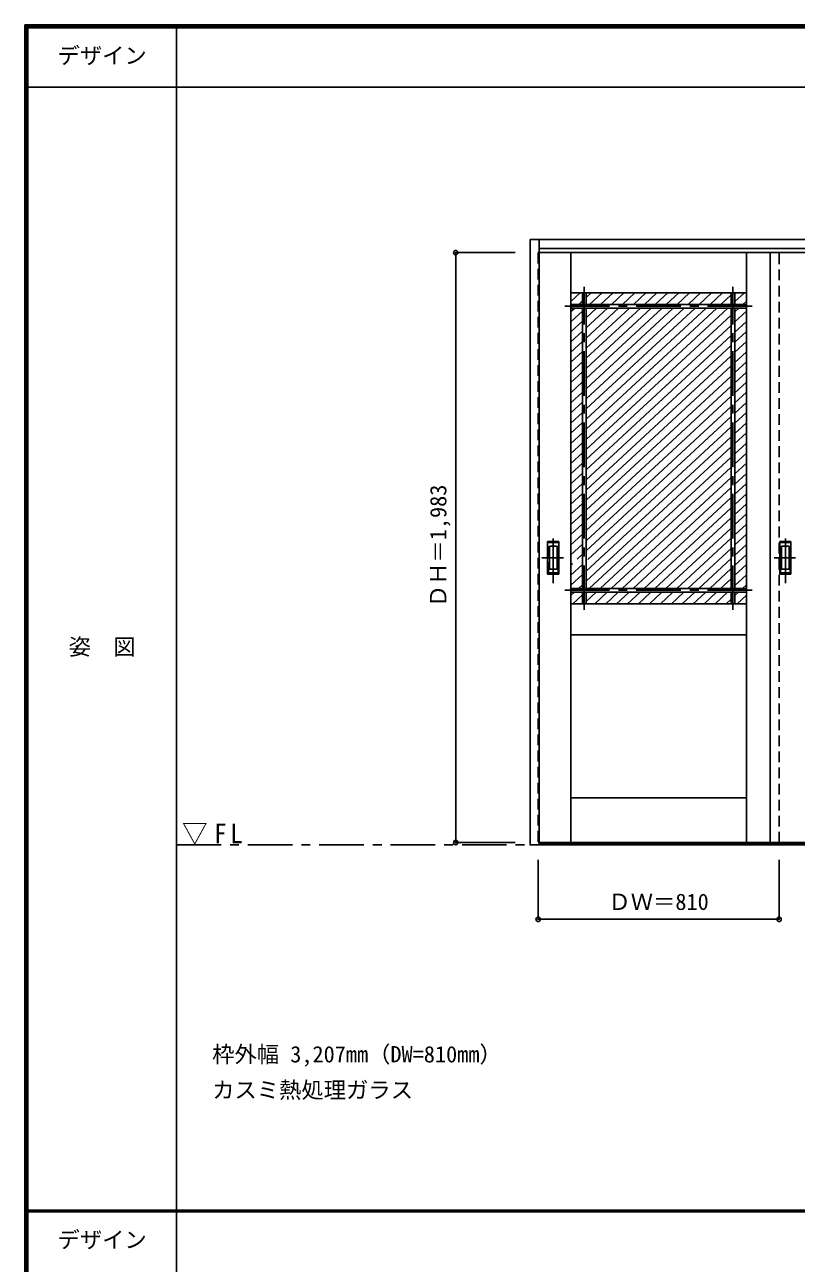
# Model space of a CAD drawing. Units: millimetres, scale not verified. Extents: x -6000 to 5700, y -4307 to 4260.
# Drawn here: x -6000 to -3407, y 12 to 4175 of the extents above; entities that cross this region are included whole.
import ezdxf
from ezdxf.enums import TextEntityAlignment as Align

# ---------------------------------------------------------------- set-up
doc = ezdxf.new("R2010")
doc.units = ezdxf.units.MM
doc.header["$LTSCALE"] = 30
doc.header["$PDMODE"] = 32
doc.header["$PDSIZE"] = 15
doc.linetypes.add('CHAIN1', pattern=[8, 5, -1, 1, -1])
doc.linetypes.add('DASHED1', pattern=[1.8, 1.2, -0.6])
for name, color, linetype in [('0-1_通り芯', 7, 'CHAIN1'), ('0-2_扉', 7, 'Continuous'), ('0-4_枠', 3, 'Continuous'), ('0-6_引手', 7, 'Continuous'), ('0-A_文字', 7, 'Continuous'), ('0-B_寸法', 4, 'Continuous'), ('0-C_ハッチ', 4, 'Continuous'), ('F-1_枠', 6, 'Continuous'), ('F-A_文字', 7, 'Continuous')]:
    doc.layers.add(name, color=color, linetype=linetype)
doc.styles.add('ＭＳ ゴシック', font='')
doc.styles.get('ＭＳ ゴシック').set_extended_font_data('MS Gothic')

msp = doc.modelspace()

# ---------------------------------------------------------------- linework, layer by layer
at = {"layer": '0-1_通り芯'}
msp.add_line((-5490, 1418), (5690, 1418), dxfattribs=at)
at = {"layer": '0-2_扉'}
for p, q in [((-4271.15, 3409), (-3464.15, 3409)), ((-4164.15, 3409), (-4164.15, 1426)), ((-3574.15, 3409), (-3574.15, 1426)), ((-3494.15, 3409), (-3494.15, 1426)), ((-3494.15, 3409), (-2684.15, 3409)), ((-4164.15, 3274), (-3574.15, 3274)), ((-4125.4, 3274), (-4125.4, 3235.25)), ((-4112.9, 3274), (-4112.9, 3235.25)), ((-3625.4, 3274), (-3625.4, 3235.25)), ((-3612.9, 3274), (-3612.9, 3235.25)), ((-4164.15, 3235.25), (-3574.15, 3235.25)), ((-4164.15, 3222.75), (-3574.15, 3222.75)), ((-4125.4, 3222.75), (-4125.4, 2280.25)), ((-4112.9, 3222.75), (-4112.9, 2280.25)), ((-3625.4, 3222.75), (-3625.4, 2280.25)), ((-3612.9, 3222.75), (-3612.9, 2280.25)), ((-4164.15, 2280.25), (-3574.15, 2280.25)), ((-4164.15, 2267.75), (-3574.15, 2267.75)), ((-4125.4, 2267.75), (-4125.4, 2229)), ((-4112.9, 2267.75), (-4112.9, 2229)), ((-3625.4, 2267.75), (-3625.4, 2229)), ((-3612.9, 2267.75), (-3612.9, 2229)), ((-3574.15, 2229), (-4164.15, 2229)), ((-4164.15, 2124), (-3574.15, 2124)), ((-4164.15, 1576), (-3574.15, 1576)), ((-4271.15, 1426), (-3464.15, 1426)), ((-3494.15, 1426), (-2684.15, 1426))]:
    msp.add_line(p, q, dxfattribs=at)
at = {"layer": '0-2_扉', "linetype": 'CHAIN1'}
for p, q in [((-4119.15, 2207.93), (-4119.15, 3294.57)), ((-3619.15, 2207.93), (-3619.15, 3294.57)), ((-4184.34, 3229), (-3554.35, 3229)), ((-4184.34, 2274), (-3554.35, 2274))]:
    msp.add_line(p, q, dxfattribs=at)
at = {"layer": '0-4_枠'}
for p, q in [((-4301.15, 3453), (-1094.15, 3453)), ((-4271.15, 1418), (-4271.15, 3453)), ((-4271.15, 3423), (-1124.15, 3423)), ((-1124.15, 1421), (-4271.15, 1421)), ((-1124.15, 1418), (-4271.15, 1418))]:
    msp.add_line(p, q, dxfattribs=at)
at = {"layer": '0-4_枠', "color": 4, "linetype": 'DASHED1'}
for p, q in [((-4274.15, 3409), (-4274.15, 1426)), ((-4271.15, 3409), (-4274.15, 3409)), ((-3464.15, 1426), (-3464.15, 3409)), ((-4271.15, 1426), (-4274.15, 1426))]:
    msp.add_line(p, q, dxfattribs=at)
at = {"layer": '0-4_枠'}
msp.add_lwpolyline([(-4271.15, 1418), (-4301.15, 1418), (-4301.15, 3453)], dxfattribs=at)
at = {"layer": '0-6_引手', "linetype": 'CHAIN1'}
for p, q in [((-4223.15, 2298.27), (-4223.15, 2469.12)), ((-3443.15, 2298.27), (-3443.15, 2469.12)), ((-4261.22, 2383.5), (-4188.71, 2383.5)), ((-3481.22, 2383.5), (-3408.71, 2383.5))]:
    msp.add_line(p, q, dxfattribs=at)
at = {"layer": '0-6_引手'}
for p, q in [((-4242.15, 2438.5), (-4204.15, 2438.5)), ((-4242.15, 2328.5), (-4242.15, 2438.5)), ((-4235.65, 2422.5), (-4210.65, 2422.5)), ((-4235.65, 2344.5), (-4235.65, 2422.5)), ((-4210.65, 2344.5), (-4210.65, 2422.5)), ((-4204.15, 2328.5), (-4204.15, 2438.5)), ((-3462.15, 2438.5), (-3424.15, 2438.5)), ((-3462.15, 2328.5), (-3462.15, 2438.5)), ((-3455.65, 2422.5), (-3430.65, 2422.5)), ((-3455.65, 2344.5), (-3455.65, 2422.5)), ((-3430.65, 2344.5), (-3430.65, 2422.5)), ((-3424.15, 2328.5), (-3424.15, 2438.5)), ((-4235.65, 2344.5), (-4210.65, 2344.5)), ((-3455.65, 2344.5), (-3430.65, 2344.5)), ((-4242.15, 2328.5), (-4204.15, 2328.5)), ((-3462.15, 2328.5), (-3424.15, 2328.5))]:
    msp.add_line(p, q, dxfattribs=at)
at = {"layer": '0-6_引手', "linetype": 'DASHED1'}
for p, q in [((-4207.15, 2332.5), (-4207.15, 2434.5)), ((-3427.15, 2332.5), (-3427.15, 2434.5)), ((-4239.15, 2332.5), (-4207.15, 2332.5)), ((-3459.15, 2332.5), (-3427.15, 2332.5))]:
    msp.add_line(p, q, dxfattribs=at)
for points in [[(-4239.15, 2332.5), (-4239.15, 2434.5), (-4207.15, 2434.5)], [(-3459.15, 2332.5), (-3459.15, 2434.5), (-3427.15, 2434.5)]]:
    msp.add_lwpolyline(points, dxfattribs=at)
at = {"layer": '0-B_寸法'}
for p, q in [((-4551.15, 3409), (-4351.15, 3409)), ((-4551.15, 3409), (-4551.15, 1426)), ((-4551.15, 1426), (-4351.15, 1426)), ((-4274.15, 1168), (-4274.15, 1368)), ((-3464.15, 1168), (-3464.15, 1368)), ((-4274.15, 1168), (-3464.15, 1168))]:
    msp.add_line(p, q, dxfattribs=at)
at = {"layer": '0-B_寸法', "color": 7}
for p in [(-4551.15, 3409), (-4551.15, 1426), (-4274.15, 1168), (-3464.15, 1168)]:
    msp.add_point(p, dxfattribs=at)
at = {"layer": '0-C_ハッチ'}
for p, q in [((-4132.8, 3274), (-4164.15, 3244.97)), ((-4096.01, 3274), (-4112.9, 3258.36)), ((-4059.21, 3274), (-4101.06, 3235.25)), ((-4022.41, 3274), (-4064.26, 3235.25)), ((-3985.62, 3274), (-4027.47, 3235.25)), ((-3948.82, 3274), (-3990.67, 3235.25)), ((-3912.02, 3274), (-3953.87, 3235.25)), ((-3875.23, 3274), (-3917.08, 3235.25)), ((-3838.43, 3274), (-3880.28, 3235.25)), ((-3801.63, 3274), (-3843.48, 3235.25)), ((-3764.84, 3274), (-3806.69, 3235.25)), ((-3728.04, 3274), (-3769.89, 3235.25)), ((-3691.24, 3274), (-3733.09, 3235.25)), ((-3654.45, 3274), (-3696.3, 3235.25)), ((-3625.4, 3266.82), (-3659.5, 3235.25)), ((-3580.85, 3274), (-3612.9, 3244.33)), ((-4151.36, 3222.75), (-4164.15, 3210.9)), ((-4125.4, 3212.71), (-4164.15, 3176.83)), ((-4125.4, 3246.78), (-4137.86, 3235.25)), ((-4077.76, 3222.75), (-4112.9, 3190.22)), ((-4004.17, 3222.75), (-4112.9, 3122.07)), ((-4040.97, 3222.75), (-4112.9, 3156.14)), ((-3967.37, 3222.75), (-4112.9, 3088)), ((-3930.58, 3222.75), (-4112.9, 3053.93)), ((-3893.78, 3222.75), (-4112.9, 3019.86)), ((-3856.98, 3222.75), (-4112.9, 2985.79)), ((-3820.19, 3222.75), (-4112.9, 2951.72)), ((-3783.39, 3222.75), (-4112.9, 2917.65)), ((-3746.59, 3222.75), (-4112.9, 2883.58)), ((-3709.8, 3222.75), (-4112.9, 2849.5)), ((-3673, 3222.75), (-4112.9, 2815.43)), ((-3636.2, 3222.75), (-4112.9, 2781.36)), ((-3599.4, 3222.75), (-3612.9, 3210.25)), ((-3574.15, 3212.06), (-3612.9, 3176.18)), ((-3574.15, 3246.13), (-3585.9, 3235.25)), ((-4125.4, 3178.64), (-4164.15, 3142.76)), ((-3625.4, 3198.68), (-4112.9, 2747.29)), ((-3625.4, 3164.61), (-4112.9, 2713.22)), ((-3574.15, 3177.99), (-3612.9, 3142.11)), ((-4125.4, 3144.57), (-4164.15, 3108.69)), ((-3625.4, 3130.54), (-4112.9, 2679.15)), ((-3574.15, 3143.92), (-3612.9, 3108.04)), ((-4125.4, 3110.5), (-4164.15, 3074.62)), ((-3625.4, 3096.47), (-4112.9, 2645.08)), ((-3574.15, 3109.85), (-3612.9, 3073.97)), ((-4125.4, 3076.43), (-4164.15, 3040.55)), ((-4125.4, 3042.36), (-4164.15, 3006.48)), ((-3625.4, 3062.4), (-4112.9, 2611.01)), ((-3574.15, 3075.78), (-3612.9, 3039.9)), ((-3574.15, 3041.71), (-3612.9, 3005.83)), ((-4125.4, 3008.29), (-4164.15, 2972.41)), ((-3625.4, 3028.32), (-4112.9, 2576.94)), ((-3574.15, 3007.64), (-3612.9, 2971.76)), ((-4125.4, 2974.21), (-4164.15, 2938.33)), ((-3625.4, 2994.25), (-4112.9, 2542.86)), ((-3625.4, 2960.18), (-4112.9, 2508.79)), ((-3574.15, 2973.57), (-3612.9, 2937.69)), ((-4125.4, 2940.14), (-4164.15, 2904.26)), ((-3625.4, 2926.11), (-4112.9, 2474.72)), ((-3574.15, 2939.49), (-3612.9, 2903.61)), ((-4125.4, 2906.07), (-4164.15, 2870.19)), ((-3625.4, 2892.04), (-4112.9, 2440.65)), ((-3574.15, 2905.42), (-3612.9, 2869.54)), ((-4125.4, 2872), (-4164.15, 2836.12)), ((-4125.4, 2837.93), (-4164.15, 2802.05)), ((-3625.4, 2857.97), (-4112.9, 2406.58)), ((-3574.15, 2871.35), (-3612.9, 2835.47)), ((-3574.15, 2837.28), (-3612.9, 2801.4)), ((-4125.4, 2803.86), (-4164.15, 2767.98)), ((-3625.4, 2789.83), (-4112.9, 2338.44)), ((-3625.4, 2823.9), (-4107, 2377.97)), ((-3574.15, 2803.21), (-3612.9, 2767.33)), ((-4125.4, 2769.79), (-4164.15, 2733.91)), ((-3625.4, 2755.76), (-4112.9, 2304.37)), ((-3574.15, 2769.14), (-3612.9, 2733.26)), ((-4125.4, 2735.72), (-4164.15, 2699.84)), ((-3625.4, 2721.69), (-4102.15, 2280.25)), ((-3574.15, 2735.07), (-3612.9, 2699.19)), ((-4125.4, 2701.65), (-4164.15, 2665.77)), ((-4125.4, 2667.58), (-4164.15, 2631.7)), ((-3625.4, 2687.61), (-4065.35, 2280.25)), ((-3574.15, 2701), (-3612.9, 2665.12)), ((-3574.15, 2666.93), (-3612.9, 2631.05)), ((-4125.4, 2633.5), (-4164.15, 2597.62)), ((-3625.4, 2653.54), (-4028.56, 2280.25)), ((-3574.15, 2632.85), (-3612.9, 2596.98)), ((-4125.4, 2599.43), (-4164.15, 2563.55)), ((-3625.4, 2619.47), (-3991.76, 2280.25)), ((-3625.4, 2585.4), (-3954.96, 2280.25)), ((-3574.15, 2598.78), (-3612.9, 2562.9)), ((-4125.4, 2565.36), (-4164.15, 2529.48)), ((-3625.4, 2551.33), (-3918.17, 2280.25)), ((-3574.15, 2564.71), (-3612.9, 2528.83)), ((-4125.4, 2531.29), (-4164.15, 2495.41)), ((-3625.4, 2517.26), (-3881.37, 2280.25)), ((-3574.15, 2530.64), (-3612.9, 2494.76)), ((-4125.4, 2497.22), (-4164.15, 2461.34)), ((-4125.4, 2463.15), (-4164.15, 2427.27)), ((-3625.4, 2483.19), (-3844.57, 2280.25)), ((-3574.15, 2496.57), (-3612.9, 2460.69)), ((-3574.15, 2462.5), (-3612.9, 2426.62)), ((-4125.4, 2429.08), (-4164.15, 2393.2)), ((-3625.4, 2449.12), (-3807.78, 2280.25)), ((-3625.4, 2415.05), (-3770.98, 2280.25)), ((-3574.15, 2428.43), (-3612.9, 2392.55)), ((-4125.4, 2395.01), (-4143.23, 2378.5)), ((-3625.4, 2380.97), (-3734.18, 2280.25)), ((-3574.15, 2394.36), (-3612.9, 2358.48)), ((-4158.35, 2364.5), (-4164.15, 2359.13)), ((-4125.4, 2360.94), (-4164.15, 2325.06)), ((-3625.4, 2346.9), (-3697.39, 2280.25)), ((-3574.15, 2360.29), (-3612.9, 2324.41)), ((-4125.4, 2326.86), (-4164.15, 2290.98)), ((-4125.4, 2292.79), (-4138.95, 2280.25)), ((-3625.4, 2312.83), (-3660.59, 2280.25)), ((-3574.15, 2326.22), (-3612.9, 2290.34)), ((-3574.15, 2292.14), (-3587, 2280.25)), ((-4152.45, 2267.75), (-4164.15, 2256.91)), ((-4125.4, 2258.72), (-4157.5, 2229)), ((-4078.85, 2267.75), (-4112.9, 2236.23)), ((-4042.06, 2267.75), (-4083.91, 2229)), ((-4005.26, 2267.75), (-4047.11, 2229)), ((-3968.46, 2267.75), (-4010.31, 2229)), ((-3931.67, 2267.75), (-3973.52, 2229)), ((-3894.87, 2267.75), (-3936.72, 2229)), ((-3858.07, 2267.75), (-3899.92, 2229)), ((-3821.28, 2267.75), (-3863.13, 2229)), ((-3784.48, 2267.75), (-3826.33, 2229)), ((-3747.68, 2267.75), (-3789.53, 2229)), ((-3710.89, 2267.75), (-3752.74, 2229)), ((-3674.09, 2267.75), (-3715.94, 2229)), ((-3637.29, 2267.75), (-3679.14, 2229)), ((-3600.5, 2267.75), (-3612.9, 2256.26)), ((-3574.15, 2258.07), (-3605.55, 2229)), ((-3625.4, 2244.69), (-3642.35, 2229))]:
    msp.add_line(p, q, dxfattribs=at)
at = {"layer": 'F-1_枠'}
for p, q in [((-6000, 4175), (5700, 4175)), ((-6000, 4175), (-6000, -4205)), ((-6000, 4170), (5700, 4170)), ((-6000, 4165), (5700, 4165)), ((-5995, 4175), (-5995, -4205)), ((-5990, 4175), (-5990, -4205)), ((-5490, 4175), (-5490, -3790)), ((-6000, 3965), (5700, 3965)), ((-6000, 190.5), (5700, 190.5)), ((-6000, 187.5), (5700, 187.5)), ((-6000, 184.5), (5700, 184.5))]:
    msp.add_line(p, q, dxfattribs=at)

# ---------------------------------------------------------------- texts
at = {"layer": '0-A_文字', "style": 'ＭＳ ゴシック'}
for s, p in [('枠外幅 3,207mm（DW=810mm）', (-5370, 670.5)), ('カスミ熱処理ガラス', (-5370, 550.5))]:
    msp.add_text(s, height=54.99, dxfattribs=at).set_placement(p, align=Align.BOTTOM_LEFT)
at = {"layer": '0-A_文字', "insert": (-5471.25, 1418), "char_height": 65.98, "attachment_point": 7, "style": 'ＭＳ ゴシック'}
msp.add_mtext('\\T1.26;\\W0.95;▽FL', dxfattribs=at)
at = {"layer": '0-B_寸法', "color": 7, "style": 'ＭＳ ゴシック'}
msp.add_text('ＤＨ＝1,983', height=54.99, rotation=90, dxfattribs=at).set_placement((-4566.15, 2217.25), align=Align.BOTTOM_LEFT)
msp.add_text('ＤＷ＝810', height=54.99, dxfattribs=at).set_placement((-4037.9, 1183), align=Align.BOTTOM_LEFT)
at = {"layer": 'F-A_文字', "style": 'ＭＳ ゴシック'}
for s, p in [('デザイン', (-5890, 4027.5)), ('姿\u3000図', (-5852.5, 2040.25)), ('デザイン', (-5890, 47))]:
    msp.add_text(s, height=54.99, dxfattribs=at).set_placement(p, align=Align.BOTTOM_LEFT)

doc.saveas('drawing.dxf')
